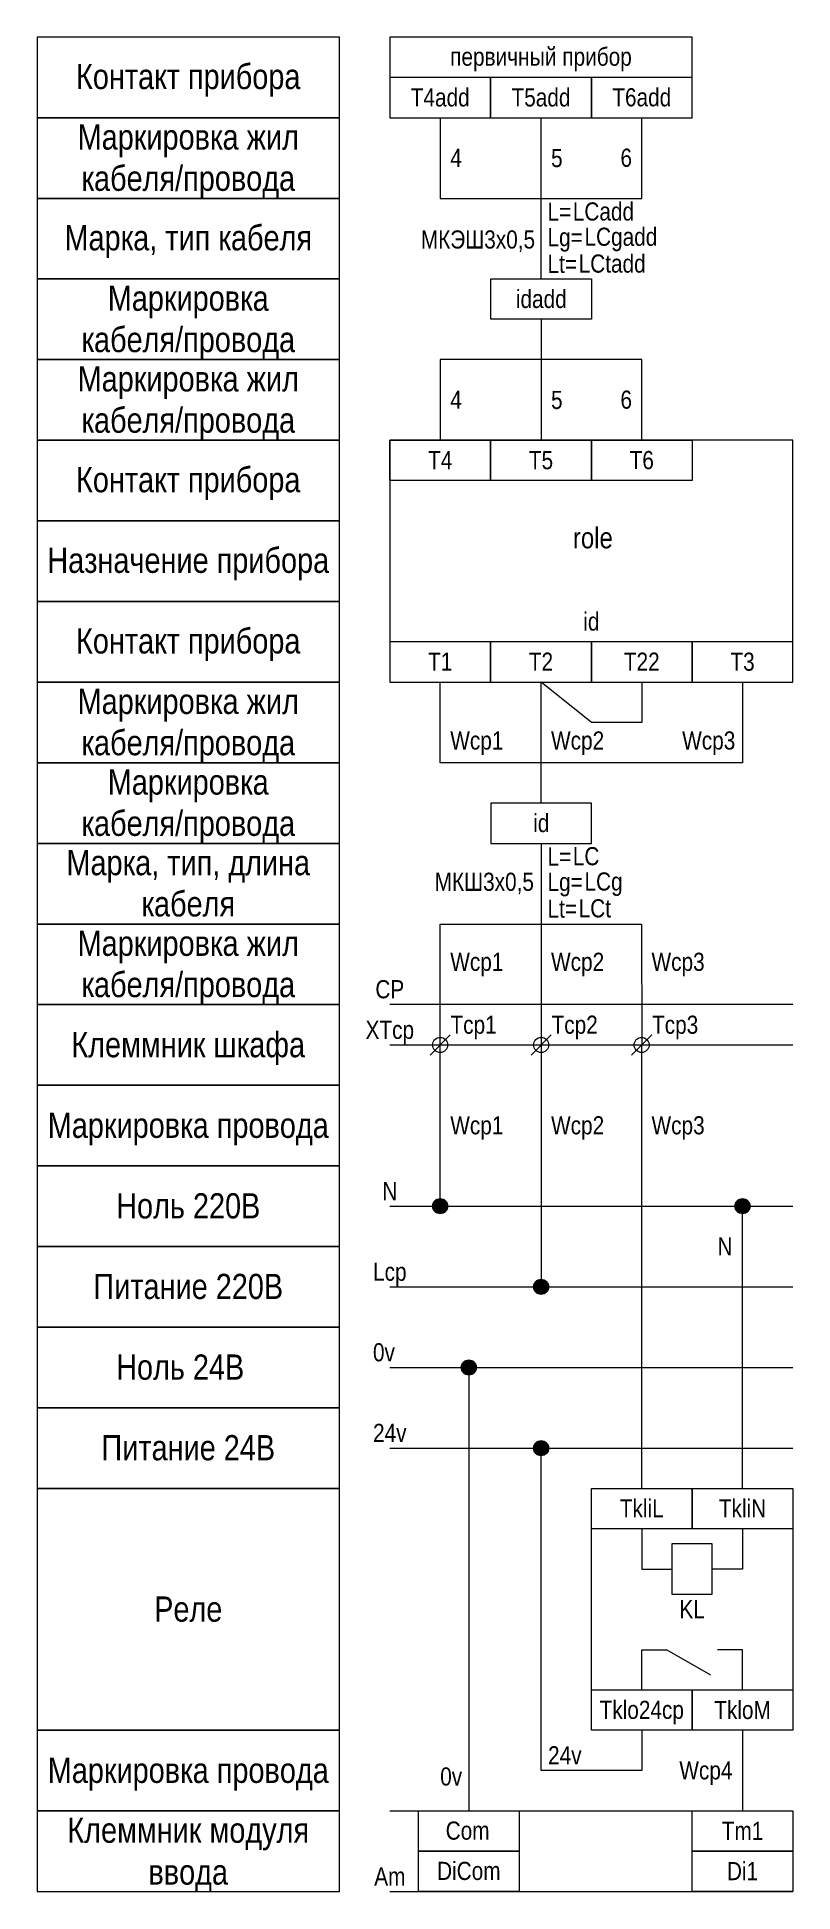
# Model space of a CAD drawing. Header units: millimetres. Extents: x 20 to 95, y -197 to -13.
import ezdxf

# ---------------------------------------------------------------- set-up
doc = ezdxf.new("R2010")
doc.units = ezdxf.units.MM
doc.header["$MEASUREMENT"] = 0
doc.linetypes.add('1_1', pattern=[2000, 1000, -1000])
doc.linetypes.add('4_2_1_2', pattern=[6702.777624, 3527.777672, -1763.888836, 0, -1411.111116])
for name, color, linetype in [('cp_names', 7, 'Continuous'), ('cp_params_di', 7, 'Continuous'), ('cp_static_di', 7, 'Continuous'), ('id_names', 7, 'Continuous'), ('id_params_di', 7, 'Continuous'), ('id_static_di', 7, 'Continuous')]:
    doc.layers.add(name, color=color, linetype=linetype)
doc.styles.add('СГЕНЕРИР_СТИЛЬ_1', font='')
doc.styles.get('СГЕНЕРИР_СТИЛЬ_1').set_extended_font_data('Arial Narrow')

msp = doc.modelspace()

# ---------------------------------------------------------------- hatches: boundary and pattern name
at = {"layer": 'cp_static_di', "linetype": 'Continuous', "lineweight": 0, "true_color": 0x000000}
for points in [[(59.25, -129), (59.3, -129.29), (59.47, -129.53), (59.71, -129.69), (60, -129.75), (60.28, -129.69), (60.53, -129.53), (60.69, -129.29), (60.75, -129), (60.69, -128.71), (60.53, -128.47), (60.28, -128.31), (60, -128.25), (59.71, -128.31), (59.47, -128.47), (59.3, -128.71)], [(89.25, -129), (89.3, -129.29), (89.47, -129.53), (89.71, -129.69), (90, -129.75), (90.28, -129.69), (90.53, -129.53), (90.69, -129.29), (90.75, -129), (90.69, -128.71), (90.53, -128.47), (90.28, -128.31), (90, -128.25), (89.71, -128.31), (89.47, -128.47), (89.3, -128.71)], [(69.26, -137), (69.32, -137.29), (69.48, -137.53), (69.73, -137.69), (70.01, -137.75), (70.3, -137.69), (70.54, -137.53), (70.71, -137.29), (70.76, -137), (70.71, -136.71), (70.54, -136.47), (70.3, -136.31), (70.01, -136.25), (69.73, -136.31), (69.48, -136.47), (69.32, -136.71)], [(62.09, -145), (62.15, -145.29), (62.31, -145.53), (62.55, -145.69), (62.84, -145.75), (63.13, -145.69), (63.37, -145.53), (63.53, -145.29), (63.59, -145), (63.53, -144.71), (63.37, -144.47), (63.13, -144.31), (62.84, -144.25), (62.55, -144.31), (62.31, -144.47), (62.15, -144.71)], [(69.26, -153), (69.32, -153.29), (69.48, -153.53), (69.73, -153.69), (70.01, -153.75), (70.3, -153.69), (70.54, -153.53), (70.71, -153.29), (70.76, -153), (70.71, -152.71), (70.54, -152.47), (70.3, -152.31), (70.01, -152.25), (69.73, -152.31), (69.48, -152.47), (69.32, -152.71)]]:
    msp.add_hatch(color=18, dxfattribs=at).paths.add_polyline_path(points)

# ---------------------------------------------------------------- linework, layer by layer
at = {"layer": 'cp_names', "color": 7, "linetype": 'Continuous', "lineweight": 15, "ltscale": 100}
for points in [[(20, -109), (50, -109), (50, -101), (20, -101)], [(20, -117), (50, -117), (50, -109), (20, -109)], [(20, -125), (50, -125), (50, -117), (20, -117)], [(20, -133), (50, -133), (50, -125), (20, -125)], [(20, -141), (50, -141), (50, -133), (20, -133)], [(20, -149), (50, -149), (50, -141), (20, -141)], [(20, -157), (50, -157), (50, -149), (20, -149)], [(20, -181), (50, -181), (50, -157), (20, -157)], [(20, -189), (50, -189), (50, -181), (20, -181)], [(20, -197), (50, -197), (50, -189), (20, -189)]]:
    msp.add_lwpolyline(points, close=True, dxfattribs=at)
at = {"layer": 'cp_static_di', "color": 7, "linetype": 'Continuous', "lineweight": 15, "ltscale": 100}
for p, q in [((79.99, -101), (80, -113)), ((59, -114), (61, -112)), ((69.02, -114), (71.02, -112)), ((78.99, -114), (80.99, -112)), ((55, -129), (95, -129)), ((90, -157), (90, -129.75)), ((55, -137), (95, -137)), ((55, -145), (95, -145)), ((62.84, -145.75), (62.84, -189)), ((55, -153), (95, -153)), ((90, -181), (90, -189)), ((55, -189), (95, -189)), ((55, -197), (95, -197))]:
    msp.add_line(p, q, dxfattribs=at)
at = {"layer": 'cp_static_di', "color": 7, "linetype": '1_1', "lineweight": 15, "ltscale": 100}
msp.add_line((95, -109), (55, -109), dxfattribs=at)
at = {"layer": 'cp_static_di', "color": 7, "linetype": '4_2_1_2', "lineweight": 15, "ltscale": 100}
msp.add_line((55, -113), (95, -113), dxfattribs=at)
at = {"layer": 'cp_static_di', "color": 7, "linetype": 'Continuous', "lineweight": 15, "ltscale": 100}
for points in [[(60, -113), (60, -101)], [(60, -101), (79.99, -101)], [(70.02, -101), (70.02, -113)], [(79.99, -113), (79.99, -157)], [(80, -161), (80, -165), (83, -165)], [(90, -161), (90, -165), (87, -165)], [(80, -177), (80, -173), (82.5, -173), (86.83, -175.5)], [(90, -177), (90, -173), (87.5, -173)]]:
    msp.add_lwpolyline(points, dxfattribs=at)
at = {"layer": 'cp_static_di', "color": 7, "linetype": 'Continuous', "lineweight": 15, "ltscale": 100, "flags": 128}
for points in [[(60, -128.25), (60, -113)], [(70.02, -113), (70.01, -136.25)], [(80, -181), (80, -184.99), (70.01, -184.99), (70.01, -153.75)]]:
    msp.add_lwpolyline(points, dxfattribs=at)
at = {"layer": 'cp_static_di', "color": 7, "linetype": 'Continuous', "lineweight": 15, "ltscale": 100}
for points in [[(75, -157), (95, -157), (95, -181), (75, -181)], [(75, -157), (85, -157), (85, -161), (75, -161)], [(85, -157), (95, -157), (95, -161), (85, -161)], [(87, -167.5), (87, -162.5), (83, -162.5), (83, -167.5)], [(75, -177), (85, -177), (85, -181), (75, -181)], [(85, -177), (95, -177), (95, -181), (85, -181)], [(57.84, -189), (67.84, -189), (67.84, -193), (57.84, -193)], [(85, -189), (95, -189), (95, -193), (85, -193)], [(57.84, -193), (67.84, -193), (67.84, -197), (57.84, -197)], [(85, -193), (95, -193), (95, -197), (85, -197)]]:
    msp.add_lwpolyline(points, close=True, dxfattribs=at)
for centre in [(60, -113), (70.02, -113), (79.99, -113), (60, -129), (90, -129), (70.01, -137), (62.84, -145), (70.01, -153)]:
    msp.add_circle(centre, 0.75, dxfattribs=at)
at = {"layer": 'id_names', "color": 7, "linetype": 'Continuous', "lineweight": 15, "ltscale": 100}
for points in [[(20, -21), (50, -21), (50, -13), (20, -13)], [(20, -29), (50, -29), (50, -21), (20, -21)], [(20, -37), (50, -37), (50, -29), (20, -29)], [(20, -45), (50, -45), (50, -37), (20, -37)], [(20, -53), (50, -53), (50, -45), (20, -45)], [(20, -61), (50, -61), (50, -53), (20, -53)], [(20, -69), (50, -69), (50, -61), (20, -61)], [(20, -77), (50, -77), (50, -69), (20, -69)], [(20, -85), (50, -85), (50, -77), (20, -77)], [(20, -93), (50, -93), (50, -85), (20, -85)], [(20, -101), (50, -101), (50, -93), (20, -93)]]:
    msp.add_lwpolyline(points, close=True, dxfattribs=at)
at = {"layer": 'id_static_di', "color": 7, "linetype": 'Continuous', "lineweight": 15, "ltscale": 100}
for p, q in [((70.03, -41), (70.03, -53)), ((70.03, -89), (70.03, -77))]:
    msp.add_line(p, q, dxfattribs=at)
for points in [[(55, -21), (85, -21), (85, -13), (55, -13)], [(55, -21), (65, -21), (65, -17), (55, -17)], [(65, -21), (75, -21), (75, -17), (65, -17)], [(75, -21), (85, -21), (85, -17), (75, -17)], [(65.02, -37), (75.02, -37), (75.02, -41), (65.02, -41)], [(55, -77), (95, -77), (95, -53), (55, -53)], [(55, -53), (65, -53), (65, -57), (55, -57)], [(65, -53), (75, -53), (75, -57), (65, -57)], [(75, -53), (85, -53), (85, -57), (75, -57)], [(55, -77), (65, -77), (65, -73), (55, -73)], [(65, -77), (75, -77), (75, -73), (65, -73)], [(75, -77), (85, -77), (85, -73), (75, -73)], [(85, -77), (95, -77), (95, -73), (85, -73)], [(65.02, -93), (75.02, -93), (75.02, -89), (65.02, -89)]]:
    msp.add_lwpolyline(points, close=True, dxfattribs=at)
for points in [[(60, -21), (60, -29), (80, -29), (80, -21)], [(70.03, -37), (70.02, -21)], [(80, -53), (80, -45), (60, -45), (60, -53)], [(90, -77), (90, -85), (60, -85), (60, -77)], [(80, -77), (80, -81), (75, -81), (70.03, -77)], [(70.03, -93), (70.03, -101)]]:
    msp.add_lwpolyline(points, dxfattribs=at)

# ---------------------------------------------------------------- texts
at = {"layer": 'cp_names', "color": 7, "linetype": 'Continuous', "lineweight": 15, "char_height": 2.5, "attachment_point": 2, "style": 'СГЕНЕРИР_СТИЛЬ_1'}
for s, insert, line_spacing_factor in [('\\A1;{\\pqc;\\fArial Narrow|b0|i0|c204|p34;Маркировка жил\\P\\pqc;\\fArial Narrow|b0|i0|c204|p34;кабеля/провода}', (35, -101.66), 0.982786), ('\\A1;{\\pqc;\\fArial Narrow|b0|i0|c204|p34;Клеммник модуля\\P\\pqc;\\fArial Narrow|b0|i0|c204|p34;ввода}', (35, -189.66), 0.996136)]:
    msp.add_mtext(s, dxfattribs=dict(at, insert=insert, line_spacing_factor=line_spacing_factor))
for s, insert in [('\\A1;{\\pqc;\\fArial Narrow|b0|i0|c204|p34;Клеммник\\fArial Narrow|b0|i0|c204|p34; шкафа}', (35, -111.72)), ('\\A1;{\\pqc;\\fArial Narrow|b0|i0|c204|p34;Маркировка \\fArial Narrow|b0|i0|c204|p34;провода}', (35, -119.72)), ('\\A1;{\\pqc;\\fArial Narrow|b0|i0|c204|p34;Ноль 220В}', (35, -127.71)), ('\\A1;{\\pqc;\\fArial Narrow|b0|i0|c204|p34;Питание\\fArial Narrow|b0|i0|c204|p34; 220В}', (35, -135.71)), ('\\A1;{\\pqc;\\fArial Narrow|b0|i0|c204|p34;Ноль 2\\fArial Narrow|b0|i0|c204|p34;4\\fArial Narrow|b0|i0|c204|p34;В}', (34.2, -143.71)), ('\\A1;{\\pqc;\\fArial Narrow|b0|i0|c204|p34;Питание 2\\fArial Narrow|b0|i0|c204|p34;4\\fArial Narrow|b0|i0|c204|p34;В}', (35, -151.71)), ('\\A1;{\\pqc;\\fArial Narrow|b0|i0|c204|p34;Реле}', (35, -167.72)), ('\\A1;{\\pqc;\\fArial Narrow|b0|i0|c204|p34;Маркировка \\fArial Narrow|b0|i0|c204|p34;провода}', (35, -183.72))]:
    msp.add_mtext(s, dxfattribs=dict(at, insert=insert))
at = {"layer": 'cp_params_di', "color": 7, "linetype": 'Continuous', "lineweight": 15, "char_height": 1.8, "style": 'СГЕНЕРИР_СТИЛЬ_1'}
for s, insert, attachment_point in [('\\A1;{\\pql;\\fArial Narrow|b0|i0|c204|p34;Wcp1}', (61, -103.85), 1), ('\\A1;{\\pql;\\fArial Narrow|b0|i0|c204|p34;Wcp\\fArial Narrow|b0|i0|c204|p34;2}', (71, -103.85), 1), ('\\A1;{\\pql;\\fArial Narrow|b0|i0|c204|p34;Wcp\\fArial Narrow|b0|i0|c204|p34;3}', (80.97, -103.85), 1), ('\\A1;{\\pqc;\\fArial Narrow|b0|i0|c204|p34;CP}', (55, -106.57), 2), ('\\A1;{\\pql;\\fArial Narrow|b0|i0|c204|p34;Tcp1}', (61.02, -110.09), 1), ('\\A1;{\\pql;\\fArial Narrow|b0|i0|c204|p34;Tcp\\fArial Narrow|b0|i0|c204|p34;2}', (71.05, -110.09), 1), ('\\A1;{\\pql;\\fArial Narrow|b0|i0|c204|p34;Tcp\\fArial Narrow|b0|i0|c204|p34;3}', (81.02, -110.09), 1), ('\\A1;{\\pqc;\\fArial Narrow|b0|i0|c204|p34;XTcp}', (55, -110.6), 2), ('\\A1;{\\pql;\\fArial Narrow|b0|i0|c204|p34;Wcp1}', (61, -120.07), 1), ('\\A1;{\\pql;\\fArial Narrow|b0|i0|c204|p34;Wcp\\fArial Narrow|b0|i0|c204|p34;2}', (71, -120.07), 1), ('\\A1;{\\pql;\\fArial Narrow|b0|i0|c204|p34;Wcp\\fArial Narrow|b0|i0|c204|p34;3}', (80.97, -120.07), 1), ('\\A1;{\\pqc;\\fArial Narrow|b0|i0|c204|p34;Lcp}', (55, -134.6), 2), ('\\A1;{\\pqc;\\fArial Narrow|b0|i0|c204|p34;0\\fArial Narrow|b0|i0|c204|p34;v}', (54.42, -142.59), 2), ('\\A1;{\\pqc;\\fArial Narrow|b0|i0|c204|p34;24v}', (55, -150.59), 2), ('\\A1;{\\pqc;\\fArial Narrow|b0|i0|c204|p34;Tkli\\fArial Narrow|b0|i0|c204|p34;L}', (80, -158.08), 2), ('\\A1;{\\pqc;\\fArial Narrow|b0|i0|c204|p34;TkliN}', (90, -158.08), 2), ('\\A1;{\\pqc;\\fArial Narrow|b0|i0|c204|p34;KL}', (85, -168.08), 2), ('\\A1;{\\pqc;\\fArial Narrow|b0|i0|c204|p34;Tklo24cp}', (80, -178.07), 2), ('\\A1;{\\pqc;\\fArial Narrow|b0|i0|c204|p34;TkloM}', (90, -178.08), 2), ('\\A1;{\\pqr;\\fArial Narrow|b0|i0|c204|p34;24v}', (74.03, -182.58), 3), ('\\A1;{\\pqc;\\fArial Narrow|b0|i0|c204|p34;0\\fArial Narrow|b0|i0|c204|p34;v}', (61.09, -184.68), 2), ('\\A1;{\\pqr;\\fArial Narrow|b0|i0|c204|p34;Wcp4}', (89, -184.07), 3), ('\\A1;{\\pqc;\\fArial Narrow|b0|i0|c204|p34;Com}', (62.72, -190.05), 2), ('\\A1;{\\pqc;\\fArial Narrow|b0|i0|c204|p34;Tm1}', (90, -190.07), 2), ('\\A1;{\\pqc;\\fArial Narrow|b0|i0|c204|p34;Am}', (55, -194.6), 2), ('\\A1;{\\pqc;\\fArial Narrow|b0|i0|c204|p34;Di\\fArial Narrow|b0|i0|c204|p34;Com}', (62.84, -194.05), 2), ('\\A1;{\\pqc;\\fArial Narrow|b0|i0|c204|p34;Di1}', (90, -194.07), 2)]:
    msp.add_mtext(s, dxfattribs=dict(at, insert=insert, attachment_point=attachment_point))
at = {"layer": 'cp_static_di', "color": 7, "linetype": 'Continuous', "lineweight": 15, "char_height": 1.8, "style": 'СГЕНЕРИР_СТИЛЬ_1'}
for s, insert, attachment_point in [('\\A1;{\\pqc;\\fArial Narrow|b0|i0|c204|p34;N}', (55, -126.6), 2), ('\\A1;{\\pqr;\\fArial Narrow|b0|i0|c204|p34;N}', (89, -132.08), 3)]:
    msp.add_mtext(s, dxfattribs=dict(at, insert=insert, attachment_point=attachment_point))
at = {"layer": 'id_names', "color": 7, "linetype": 'Continuous', "lineweight": 15, "char_height": 2.5, "attachment_point": 2, "style": 'СГЕНЕРИР_СТИЛЬ_1'}
for s, insert in [('\\A1;{\\pqc;\\fArial Narrow|b0|i0|c204|p34;Контакт прибора}', (35, -15.66)), ('\\A1;{\\pqc;\\fArial Narrow|b0|i0|c204|p34;Марка, тип кабеля}', (35, -31.66)), ('\\A1;{\\pqc;\\fArial Narrow|b0|i0|c204|p34;Контакт прибора}', (35, -55.66)), ('\\A1;{\\pqc;\\fArial Narrow|b0|i0|c204|p34;Назначение прибора}', (35, -63.66)), ('\\A1;{\\pqc;\\fArial Narrow|b0|i0|c204|p34;Контакт прибора}', (35, -71.66))]:
    msp.add_mtext(s, dxfattribs=dict(at, insert=insert))
for s, insert, line_spacing_factor in [('\\A1;{\\pqc;\\fArial Narrow|b0|i0|c204|p34;Маркировка жил\\P\\pqc;\\fArial Narrow|b0|i0|c204|p34;кабеля/провода}', (35, -21.66), 0.982786), ('\\A1;{\\pqc;\\fArial Narrow|b0|i0|c204|p34;Маркировка\\P\\pqc;\\fArial Narrow|b0|i0|c204|p34;кабеля/провода}', (35, -37.66), 0.982786), ('\\A1;{\\pqc;\\fArial Narrow|b0|i0|c204|p34;Маркировка жил\\P\\pqc;\\fArial Narrow|b0|i0|c204|p34;кабеля/провода}', (35, -45.66), 0.982786), ('\\A1;{\\pqc;\\fArial Narrow|b0|i0|c204|p34;Маркировка жил\\P\\pqc;\\fArial Narrow|b0|i0|c204|p34;кабеля/провода}', (35, -77.66), 0.982786), ('\\A1;{\\pqc;\\fArial Narrow|b0|i0|c204|p34;Маркировка\\P\\pqc;\\fArial Narrow|b0|i0|c204|p34;кабеля/провода}', (35, -85.66), 0.982786), ('\\A1;{\\pqc;\\fArial Narrow|b0|i0|c204|p34;Марка, тип\\fArial Narrow|b0|i0|c204|p34;, длина\\P\\pqc;\\fArial Narrow|b0|i0|c204|p34;кабеля}', (35, -93.66), 0.98101)]:
    msp.add_mtext(s, dxfattribs=dict(at, insert=insert, line_spacing_factor=line_spacing_factor))
at = {"layer": 'id_params_di', "color": 7, "linetype": 'Continuous', "lineweight": 15, "attachment_point": 2, "style": 'СГЕНЕРИР_СТИЛЬ_1'}
for s, insert, char_height, width in [('\\A1;{\\pqc;\\fArial Narrow|b0|i0|c204|p34;первичный прибор}', (70, -14.04), 1.8, 30), ('\\A1;{\\pqc;\\fArial Narrow|b0|i0|c204|p34;role}', (75.15, -61.65), 2.0728, 40)]:
    msp.add_mtext(s, dxfattribs=dict(at, insert=insert, char_height=char_height, width=width))
at = {"layer": 'id_params_di', "color": 7, "linetype": 'Continuous', "lineweight": 15, "char_height": 1.8, "style": 'СГЕНЕРИР_СТИЛЬ_1'}
for s, insert, attachment_point in [('\\A1;{\\pqc;\\fArial Narrow|b0|i0|c204|p34;T4\\fArial Narrow|b0|i0|c204|p34;add}', (60, -18.08), 2), ('\\A1;{\\pqc;\\fArial Narrow|b0|i0|c204|p34;T5add}', (70, -18.08), 2), ('\\A1;{\\pqc;\\fArial Narrow|b0|i0|c204|p34;T6add}', (80, -18.07), 2), ('\\A1;{\\pql;\\fArial Narrow|b0|i0|c204|p34;LC\\fArial Narrow|b0|i0|c204|p34;add}', (73.16, -29.4), 1), ('\\A1;{\\pql;\\fArial Narrow|b0|i0|c204|p34;LCg\\fArial Narrow|b0|i0|c204|p34;add}', (74.32, -31.91), 1), ('\\A1;{\\pql;\\fArial Narrow|b0|i0|c204|p34;LCt\\fArial Narrow|b0|i0|c204|p34;add}', (73.74, -34.57), 1), ('\\A1;{\\pqc;\\fArial Narrow|b0|i0|c204|p34;id\\fArial Narrow|b0|i0|c204|p34;add}', (70.03, -38.08), 2), ('\\A1;{\\pqc;\\fArial Narrow|b0|i0|c204|p34;T\\fArial Narrow|b0|i0|c204|p34;4}', (60, -54.08), 2), ('\\A1;{\\pqc;\\fArial Narrow|b0|i0|c204|p34;T5}', (70, -54.08), 2), ('\\A1;{\\pqc;\\fArial Narrow|b0|i0|c204|p34;T6}', (80, -54.07), 2), ('\\A1;{\\pqc;\\fArial Narrow|b0|i0|c204|p34;i\\fArial Narrow|b0|i0|c204|p34;d}', (75, -70.08), 2), ('\\A1;{\\pqc;\\fArial Narrow|b0|i0|c204|p34;T1}', (60, -74.07), 2), ('\\A1;{\\pqc;\\fArial Narrow|b0|i0|c204|p34;T2}', (70, -74.07), 2), ('\\A1;{\\pqc;\\fArial Narrow|b0|i0|c204|p34;T22}', (80, -74.07), 2), ('\\A1;{\\pqc;\\fArial Narrow|b0|i0|c204|p34;T3}', (90, -74.07), 2), ('\\A1;{\\pql;\\fArial Narrow|b0|i0|c204|p34;Wcp1}', (61, -81.89), 1), ('\\A1;{\\pql;\\fArial Narrow|b0|i0|c204|p34;Wcp\\fArial Narrow|b0|i0|c204|p34;2}', (71, -81.89), 1), ('\\A1;{\\pql;\\fArial Narrow|b0|i0|c204|p34;Wcp\\fArial Narrow|b0|i0|c204|p34;3}', (84.01, -81.89), 1), ('\\A1;{\\pqc;\\fArial Narrow|b0|i0|c204|p34;id}', (70.03, -90.08), 2), ('\\A1;{\\pql;\\fArial Narrow|b0|i0|c204|p34;LC}', (73.16, -93.37), 1), ('\\A1;{\\pql;\\fArial Narrow|b0|i0|c204|p34;LCg}', (74.32, -95.88), 1), ('\\A1;{\\pql;\\fArial Narrow|b0|i0|c204|p34;LCt}', (73.74, -98.54), 1)]:
    msp.add_mtext(s, dxfattribs=dict(at, insert=insert, attachment_point=attachment_point))
at = {"layer": 'id_static_di', "color": 7, "linetype": 'Continuous', "lineweight": 15, "char_height": 1.8, "style": 'СГЕНЕРИР_СТИЛЬ_1'}
for s, insert, attachment_point in [('\\A1;{\\pql;\\fArial Narrow|b0|i0|c204|p34;4}', (61, -24.08), 1), ('\\A1;{\\pql;\\fArial Narrow|b0|i0|c204|p34;5}', (71, -24.1), 1), ('\\A1;{\\pqr;\\fArial Narrow|b0|i0|c204|p34;6}', (79.03, -24.07), 3), ('\\A1;{\\pql;\\fArial Narrow|b0|i0|c204|p34;L=}', (70.65, -29.43), 1), ('\\A1;{\\pql;\\fArial Narrow|b0|i0|c204|p34;Lg=}', (70.65, -31.95), 1), ('\\A1;{\\pql;\\fArial Narrow|b0|i0|c204|p34;Lt=}', (70.65, -34.6), 1), ('\\A1;{\\pql;\\fArial Narrow|b0|i0|c204|p34;4}', (61, -48.08), 1), ('\\A1;{\\pql;\\fArial Narrow|b0|i0|c204|p34;5}', (71, -48.1), 1), ('\\A1;{\\pqr;\\fArial Narrow|b0|i0|c204|p34;6}', (79.03, -48.07), 3), ('\\A1;{\\pql;\\fArial Narrow|b0|i0|c204|p34;L=}', (70.65, -93.4), 1), ('\\A1;{\\pql;\\fArial Narrow|b0|i0|c204|p34;Lg=}', (70.65, -95.92), 1), ('\\A1;{\\pql;\\fArial Narrow|b0|i0|c204|p34;Lt=}', (70.65, -98.57), 1)]:
    msp.add_mtext(s, dxfattribs=dict(at, insert=insert, attachment_point=attachment_point))
at = {"layer": 'id_static_di', "color": 7, "linetype": 'Continuous', "lineweight": 40, "char_height": 1.8, "attachment_point": 1, "style": 'СГЕНЕРИР_СТИЛЬ_1'}
for s, insert in [('\\A1;{\\pql;\\fArial Narrow|b0|i0|c204|p34;МКЭШ\\fArial Narrow|b0|i0|c204|p34;3\\fArial Narrow|b0|i0|c204|p34;х0,5}', (58.08, -32.18)), ('\\A1;{\\pql;\\fArial Narrow|b0|i0|c204|p34;МКШ3х0,5}', (59.45, -95.91))]:
    msp.add_mtext(s, dxfattribs=dict(at, insert=insert))

doc.saveas('drawing.dxf')
